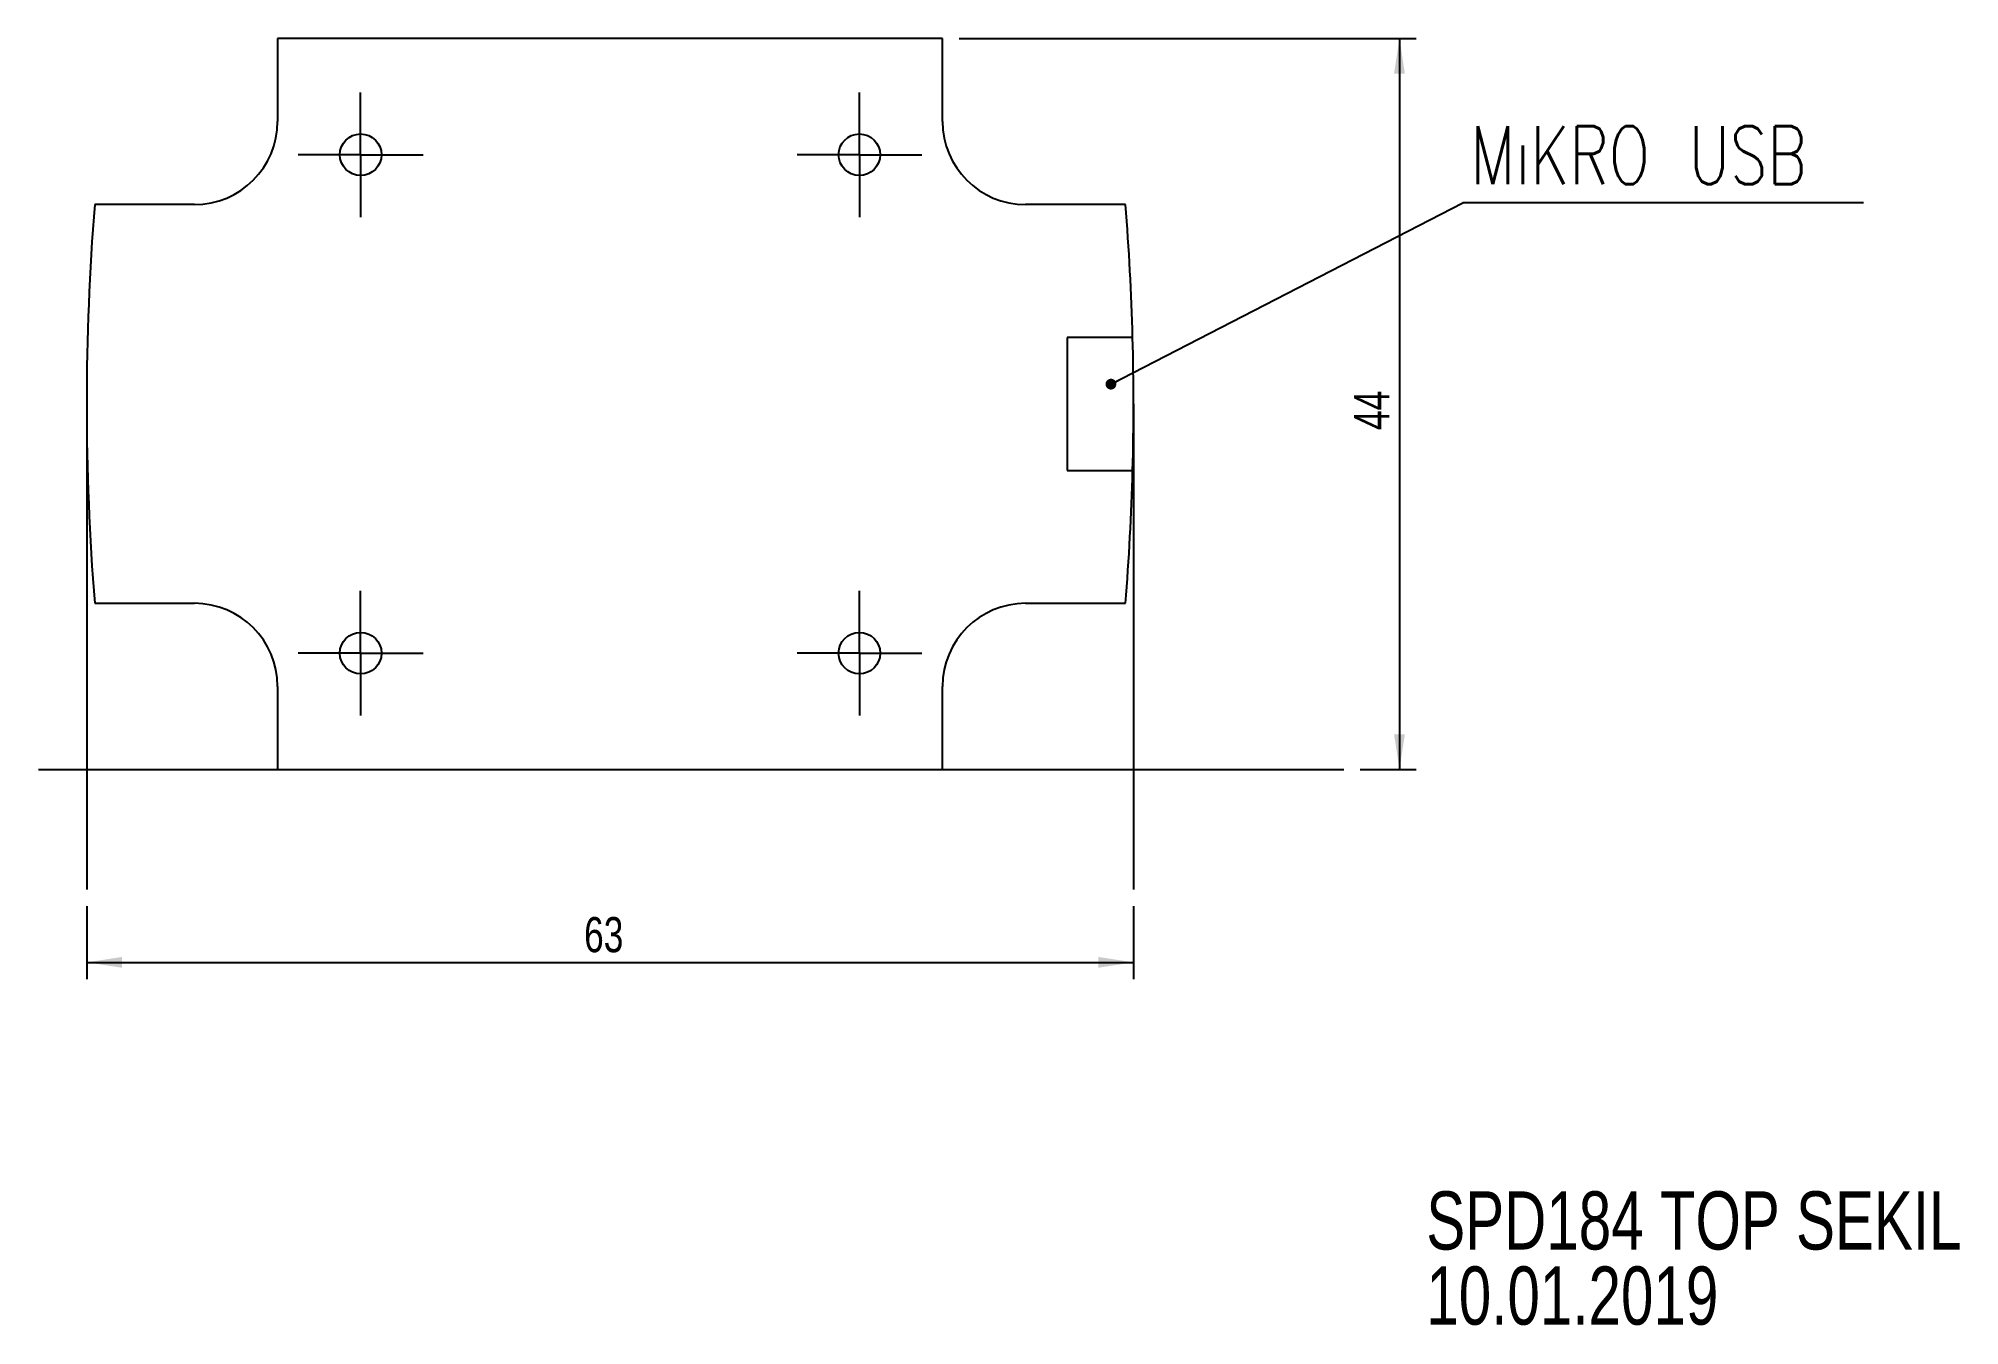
# Model space of a CAD drawing. Header units: millimetres. Extents: x 70 to 185, y 67 to 144.
import ezdxf

# ---------------------------------------------------------------- set-up
doc = ezdxf.new("R2010")
doc.units = ezdxf.units.MM
doc.layers.add('CIZGI', color=8, linetype='Continuous')
doc.styles.add('SLDTEXTSTYLE0', font='TXT', dxfattribs={"width": 0.75})
doc.styles.add('SLDTEXTSTYLE1', font='TXT', dxfattribs={"width": 0.75, "bigfont": 'bigfont'})
doc.dimstyles.new('SLDDIMSTYLE0', dxfattribs={"dimtxt": 2.116667, "dimasz": 2.116667, "dimexe": 0, "dimexo": 0.0625, "dimgap": 0.529167, "dimtad": 1, "dimdec": 1, "dimrnd": 1e-09, "dimzin": 12, "dimdsep": 46, "dimtxsty": 'SLDTEXTSTYLE0', "dimsah": 1, "dimcen": 0.09, "dimadec": 0, "dimazin": 3, "dimtfac": 1, "dimtdec": 1, "dimtofl": 0, "dimtmove": 0, "dimatfit": 3, "dimfxl": 1, "dimfrac": 2, "dimtolj": 1, "dimtzin": 12, "dimarcsym": 0})
doc.dimstyles.new('SLDDIMSTYLE1', dxfattribs={"dimtxt": 0.18, "dimasz": 0.651282, "dimexe": 0, "dimexo": 0.0625, "dimgap": 0, "dimtad": 0, "dimtih": 1, "dimtoh": 1, "dimdec": 0, "dimrnd": 1e-09, "dimzin": 0, "dimdsep": 46, "dimtxsty": 'Standard', "dimblk1": 'DOT', "dimblk2": 'DOT', "dimsah": 1, "dimcen": 0.09, "dimadec": 0, "dimazin": 0, "dimtfac": 0.651282, "dimtdec": 0, "dimtofl": 0, "dimtmove": 0, "dimatfit": 3, "dimldrblk": 'DOT', "dimfxl": 1, "dimfrac": 2, "dimtolj": 1, "dimtzin": 0, "dimarcsym": 0})

# ---------------------------------------------------------------- blocks, each defined once
blk = doc.blocks.new('SW_NOTE_0')
at = {"layer": 'CIZGI', "color": 0, "char_height": 3.5, "attachment_point": 1, "style": 'SLDTEXTSTYLE0'}
for s, insert in [('SPD184 TOP SEKIL', (0, 4.51)), ('10.01.2019', (0, -0.01))]:
    blk.add_mtext(s, dxfattribs=dict(at, insert=insert))
blk = doc.blocks.new('_D')
at = {"layer": 'CIZGI'}
for p, q in [((72.58, 92.06), (72.58, 87.68)), ((135.55, 92.06), (135.55, 87.68)), ((72.58, 88.68), (135.55, 88.68))]:
    blk.add_line(p, q, dxfattribs=at)
for points in [[(72.58, 88.68), (74.7, 88.36), (74.7, 89.01)], [(135.55, 88.68), (133.43, 89.01), (133.43, 88.36)]]:
    blk.add_solid(points, dxfattribs=at)
at = {"layer": 'CIZGI', "insert": (102.5, 91.41), "char_height": 2.117, "attachment_point": 1, "style": 'SLDTEXTSTYLE0'}
blk.add_mtext('63', dxfattribs=at)
blk = doc.blocks.new('_D_1')
at = {"layer": 'CIZGI'}
for p, q in [((125.06, 144.29), (152.55, 144.29)), ((151.55, 144.29), (151.55, 100.29)), ((149.19, 100.29), (152.55, 100.29))]:
    blk.add_line(p, q, dxfattribs=at)
for points in [[(151.55, 144.29), (151.22, 142.17), (151.87, 142.17)], [(151.55, 100.29), (151.87, 102.41), (151.22, 102.41)]]:
    blk.add_solid(points, dxfattribs=at)
at = {"layer": 'CIZGI', "insert": (148.82, 120.72), "char_height": 2.117, "attachment_point": 1, "rotation": 90, "style": 'SLDTEXTSTYLE0'}
blk.add_mtext('44', dxfattribs=at)
blk = doc.blocks.new('SW_NOTE_1')
at = {"layer": 'CIZGI', "color": 0}
blk.add_line((24.11, 0), (0, 0), dxfattribs=at)
at = {"layer": 'CIZGI', "color": 0, "insert": (0.46, 4.62), "char_height": 3.5, "attachment_point": 1, "style": 'SLDTEXTSTYLE1'}
blk.add_mtext('MıKRO USB', dxfattribs=at)
blk = doc.blocks.new('_DOT')
at = {"color": 0, "linetype": 'ByBlock', "lineweight": -2}
blk.add_line((-0.5, 0), (-1, 0), dxfattribs=at)
at = {"color": 0, "linetype": 'ByBlock', "const_width": 0.5}
blk.add_lwpolyline([(-0.25, 0, 1), (0.25, 0, 1)], format="xyb", close=True, dxfattribs=at)
blk = doc.blocks.new('SW_CENTERMARKSYMBOL_0')
at = {"layer": 'CIZGI', "color": 0}
for p, q in [((0, 2.5), (0, 3.75)), ((0, 0), (0, 2.5)), ((-2.5, 0), (-3.75, 0)), ((0, 0), (-2.5, 0)), ((0, 0), (0, -2.5)), ((0, 0), (2.5, 0)), ((2.5, 0), (3.75, 0)), ((0, -2.5), (0, -3.75))]:
    blk.add_line(p, q, dxfattribs=at)
blk = doc.blocks.new('SW_CENTERMARKSYMBOL_1')
at = {"layer": 'CIZGI', "color": 0}
for p, q in [((0, 2.5), (0, 3.75)), ((0, 0), (0, 2.5)), ((-2.5, 0), (-3.75, 0)), ((0, 0), (-2.5, 0)), ((0, 0), (0, -2.5)), ((0, 0), (2.5, 0)), ((2.5, 0), (3.75, 0)), ((0, -2.5), (0, -3.75))]:
    blk.add_line(p, q, dxfattribs=at)
blk = doc.blocks.new('SW_CENTERMARKSYMBOL_2')
at = {"layer": 'CIZGI', "color": 0}
for p, q in [((0, 2.5), (0, 3.75)), ((0, 0), (0, 2.5)), ((-2.5, 0), (-3.75, 0)), ((0, 0), (-2.5, 0)), ((0, 0), (0, -2.5)), ((0, 0), (2.5, 0)), ((2.5, 0), (3.75, 0)), ((0, -2.5), (0, -3.75))]:
    blk.add_line(p, q, dxfattribs=at)
blk = doc.blocks.new('SW_CENTERMARKSYMBOL_3')
at = {"layer": 'CIZGI', "color": 0}
for p, q in [((0, 2.5), (0, 3.75)), ((0, 0), (0, 2.5)), ((-2.5, 0), (-3.75, 0)), ((0, 0), (-2.5, 0)), ((0, 0), (0, -2.5)), ((0, 0), (2.5, 0)), ((2.5, 0), (3.75, 0)), ((0, -2.5), (0, -3.75))]:
    blk.add_line(p, q, dxfattribs=at)

msp = doc.modelspace()

# ---------------------------------------------------------------- linework, layer by layer
at = {"color": 7, "linetype": 'Continuous', "lineweight": 25}
for p, q in [((84.06, 144.29), (84.06, 139.29)), ((124.06, 144.29), (84.06, 144.29)), ((124.06, 139.29), (124.06, 144.29)), ((79.06, 134.29), (73.06, 134.29)), ((135.06, 134.29), (129.06, 134.29)), ((135.49, 126.29), (131.55, 126.29)), ((131.55, 126.29), (131.55, 118.29)), ((131.55, 118.29), (135.49, 118.29)), ((73.06, 110.29), (79.06, 110.29)), ((129.06, 110.29), (135.06, 110.29)), ((84.06, 105.29), (84.06, 100.29)), ((124.06, 100.29), (124.06, 105.29)), ((84.06, 100.29), (124.06, 100.29))]:
    msp.add_line(p, q, dxfattribs=at)
for centre in [(89.06, 137.29), (119.06, 137.29), (89.06, 107.29), (119.06, 107.29)]:
    msp.add_circle(centre, 1.25, dxfattribs=at)
for centre, radius, start, end in [((79.06, 139.29), 5, 270, 0), ((129.06, 139.29), 5, 180, 270), ((222.58, 122.29), 150, 175.4114, 184.5886), ((-14.45, 122.29), 150, 1.5281, 4.5886), ((-14.45, 122.29), 150, 358.4719, 1.5281), ((-14.45, 122.29), 150, 355.4114, 358.4719), ((79.06, 105.29), 5, 0, 90), ((129.06, 105.29), 5, 90, 180)]:
    msp.add_arc(centre, radius, start, end, dxfattribs=at)
at = {"layer": 'CIZGI'}
for p, q in [((72.58, 122.29), (72.58, 93.06)), ((135.55, 122.29), (135.55, 93.06)), ((69.68, 100.29), (148.19, 100.29))]:
    msp.add_line(p, q, dxfattribs=at)

# ---------------------------------------------------------------- block references
for name, p in [('SW_CENTERMARKSYMBOL_1', (89.06, 137.29)), ('SW_CENTERMARKSYMBOL_0', (119.06, 137.29)), ('SW_NOTE_1', (155.35, 134.39)), ('SW_CENTERMARKSYMBOL_2', (89.06, 107.29)), ('SW_CENTERMARKSYMBOL_3', (119.06, 107.29)), ('SW_NOTE_0', (153.16, 70.39))]:
    msp.add_blockref(name, p, dxfattribs=at)

# ---------------------------------------------------------------- dimensions: what is measured, and where the dimension line sits
dim = msp.add_linear_dim(base=(151.55, 100.29), p1=(124.06, 144.29), p2=(148.19, 100.29), angle=90, dimstyle='SLDDIMSTYLE0', dxfattribs=at)
dim.commit()
dim.dimension.update_dxf_attribs({"geometry": '_D_1', "text_midpoint": (151.55, 122.29), "dimtype": 160})
dim = msp.add_linear_dim(base=(135.55, 88.68), p1=(72.58, 93.06), p2=(135.55, 93.06), dimstyle='SLDDIMSTYLE0', dxfattribs=at)
dim.commit()
dim.dimension.update_dxf_attribs({"geometry": '_D', "text_midpoint": (104.06, 88.68), "dimtype": 160})

# ---------------------------------------------------------------- leaders
msp.add_leader([(134.19, 123.48), (155.35, 134.39)], dimstyle='SLDDIMSTYLE1', dxfattribs=at)

doc.saveas('drawing.dxf')
